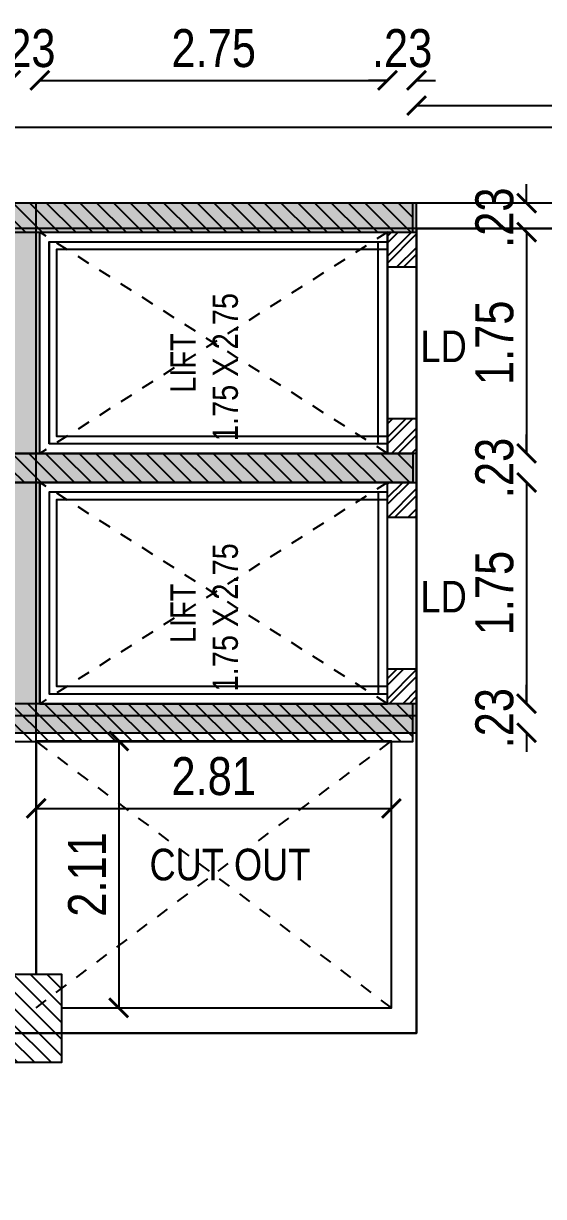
# Model space of a CAD drawing. Header units: metres. Extents: x 385023 to 385532, y 1408468 to 1408621.
# Drawn here: x 385350.39 to 385354.51, y 1408600.9 to 1408610.18 of the extents above; entities that cross this region are included whole.
import ezdxf
from ezdxf.enums import TextEntityAlignment as Align

# ---------------------------------------------------------------- set-up
doc = ezdxf.new("R2010")
doc.units = ezdxf.units.M
doc.header["$MEASUREMENT"] = 0
doc.linetypes.add('DASHDOT', pattern=[1, 0.5, -0.25, 0, -0.25])
doc.linetypes.add('DASHED', pattern=[0.75, 0.5, -0.25])
for name, color, linetype in [('BLK_1_FLR_1_AC_ROOM_1', 7, 'Continuous'), ('BLK_1_FLR_1_BLT_UP_AREA', 7, 'Continuous'), ('BLK_1_FLR_1_CARPET_AREA', 7, 'Continuous'), ('S-COLUMN', 6, 'Continuous'), ('S-COLUMN HATCH', 8, 'Continuous')]:
    doc.layers.add(name, color=color, linetype=linetype)
for name, color, linetype, lineweight in [('BLK_1_FLR_1_LIFT_3', 7, 'Continuous', 25), ('BLK_1_FLR_1_LIFT_4', 7, 'Continuous', 25), ('BLK_1_FLR_1_ROOF_AREA', 7, 'Continuous', 25)]:
    doc.layers.add(name, color=color, linetype=linetype, lineweight=lineweight)
doc.styles.add('AR', font='ARIALN.TTF')
doc.styles.add('RIA-AP', font='ARIALN.TTF')
doc.dimstyles.new('RIA-AP', dxfattribs={"dimtxt": 0.3, "dimasz": 0.15, "dimexe": 0, "dimexo": 1, "dimgap": 0.1, "dimtad": 1, "dimzin": 4, "dimdsep": 46, "dimtxsty": 'RIA-AP', "dimblk": 'ARCHTICK', "dimcen": 0.09, "dimse1": 1, "dimse2": 1, "dimclrd": 8, "dimclre": 8, "dimclrt": 4, "dimazin": 0, "dimtfac": 1, "dimtix": 1, "dimtofl": 0, "dimtmove": 2, "dimatfit": 3, "dimfxl": 0, "dimtolj": 1, "dimtzin": 0, "dimarcsym": 0})
pattern_1 = [(135, (375052.11474, 1409514.67969), (-0.06629126074, -0.06629126074), [])]

# ---------------------------------------------------------------- blocks, each defined once
blk = doc.blocks.new('grid')
at = {"layer": 'S-COLUMN HATCH'}
h = blk.add_hatch(dxfattribs=at)
h.set_pattern_fill('ANSI31', color=256, scale=0.75, angle=90, style=0)
h.set_pattern_definition(pattern_1)
h.paths.add_polyline_path([(391788.9375, 1408577.8235), (391788.9375, 1408578.0535), (391792.1175, 1408578.0535), (391792.1175, 1408577.8235)])
h = blk.add_hatch(dxfattribs=at)
h.set_pattern_fill('ANSI31', color=256, scale=0.75, angle=90, style=0)
h.set_pattern_definition(pattern_1)
h.paths.add_polyline_path([(391788.9375, 1408576.0735), (391788.9375, 1408575.8435), (391792.1175, 1408575.8435), (391792.1175, 1408576.0735)])
h = blk.add_hatch(dxfattribs=at)
h.set_pattern_fill('ANSI31', color=256, scale=0.75, angle=90, style=0)
h.set_pattern_definition(pattern_1)
h.paths.add_polyline_path([(391788.9375, 1408573.7935), (391788.9375, 1408574.0935), (391792.1175, 1408574.0935), (391792.1175, 1408573.7935)])
h = blk.add_hatch(dxfattribs=at)
h.set_pattern_fill('ANSI31', color=256, scale=0.75, angle=90, style=0)
h.set_pattern_definition(pattern_1)
h.paths.add_polyline_path([(391788.9375, 1408571.9535), (391788.9375, 1408571.2535), (391789.3375, 1408571.2535), (391789.3375, 1408571.9535)])
at = {"layer": 'S-COLUMN', "ltscale": 5, "elevation": -63.957}
for points in [[(391788.9375, 1408578.0535), (391788.9375, 1408577.8235), (391792.1175, 1408577.8235), (391792.1175, 1408578.0535)], [(391788.9375, 1408575.8435), (391788.9375, 1408576.0735), (391792.1175, 1408576.0735), (391792.1175, 1408575.8435)], [(391788.9375, 1408574.0935), (391788.9375, 1408573.7935), (391792.1175, 1408573.7935), (391792.1175, 1408574.0935)]]:
    blk.add_lwpolyline(points, close=True, dxfattribs=at)
at = {"layer": 'S-COLUMN', "ltscale": 5}
blk.add_lwpolyline([(391788.9375, 1408571.9535), (391789.3375, 1408571.9535), (391789.3375, 1408571.2535), (391788.9375, 1408571.2535)], close=True, dxfattribs=at)
blk = doc.blocks.new('A$C03BE6129')
at = {"lineweight": 9}
h = blk.add_hatch(dxfattribs=at)
h.set_pattern_fill('AR-CONC', color=8, scale=0.01, style=0)
h.paths.add_polyline_path([(0.23, 2.98), (1.98, 2.98), (1.98, 0), (2.21, 0), (2.21, 3.21), (0, 3.21), (0, 0), (0.23, 0)])
at = {"ltscale": 300}
h = blk.add_hatch(dxfattribs=at)
h.set_pattern_fill('ANSI32', color=8, scale=0.3, angle=270, style=0)
h.set_pattern_definition([(315, (1585196.33645, -687932.10369), (0.0795495128835, 0.0795495128835), []), (315, (1585196.33645, -687932.15672), (0.0795495128835, 0.0795495128835), [])])
h.paths.add_polyline_path([(1.98, 0.23), (1.705, 0.23), (1.705, 0), (1.98, 0)])
h.paths.add_polyline_path([(0.505, 0), (0.505, 0.23), (0.23, 0.23), (0.23, 0)])
at = {"linetype": 'Continuous'}
for p, q in [((0.23, 0.23), (0.505, 0.23)), ((0.505, 0.23), (0.505, 0)), ((1.705, 0.23), (1.98, 0.23)), ((1.705, 0.23), (1.705, 0)), ((0.23, 0), (0.505, 0)), ((1.705, 0), (1.98, 0))]:
    blk.add_line(p, q, dxfattribs=at)
for p, q in [((0.23, 0), (0, 0)), ((0.505, 0), (1.705, 0))]:
    blk.add_line(p, q)
blk.add_lwpolyline([(0.23, 0), (0.23, 2.98), (1.98, 2.98), (1.98, 0), (2.21, 0), (2.21, 3.21), (0, 3.21), (0, 0)], close=True, dxfattribs=at)
for points in [[(0.305, 0.23), (0.305, 2.905), (1.905, 2.905), (1.905, 0.23)], [(0.365, 0.23), (0.365, 2.845), (1.845, 2.845), (1.845, 0.23)]]:
    blk.add_lwpolyline(points)
blk.add_lwpolyline([(0.505, 0.23), (1.705, 0.23)], dxfattribs=at)
at = {"color": 3, "lineweight": 0, "ltscale": 300, "insert": (0.3271, 1.9472), "char_height": 0.2, "width": 2.833952, "attachment_point": 1, "style": 'AR'}
blk.add_mtext('      LIFT\\P1.75 X 2.75', dxfattribs=at)
blk = doc.blocks.new('A$C448E26E6')
at = {"color": 8, "linetype": 'DASHDOT', "elevation": -2771513.5}
for points in [[(2980, 2210), (230, 3960)], [(2980, 3960), (230, 2210)], [(2981.2, 230), (231.2, 1980)], [(2981.2, 1980), (231.2, 230)]]:
    blk.add_lwpolyline(points, dxfattribs=at)
at = {"color": 3, "elevation": -2771513.5}
for points in [[(305, 2285), (305, 3885), (2905, 3885), (2905, 2285)], [(306.2, 305), (306.2, 1905), (2906.2, 1905), (2906.2, 305)]]:
    blk.add_lwpolyline(points, close=True, dxfattribs=at)
at = {"xscale": 1000, "yscale": 1000, "zscale": 1000, "rotation": 90}
for p in [(3211.2, 1980, -2771513.5), (3211.2, 0, -2771513.5)]:
    blk.add_blockref('A$C03BE6129', p, dxfattribs=at)
blk = doc.blocks.new('_ArchTick')
at = {"color": 0, "linetype": 'ByBlock', "const_width": 0.15}
blk.add_lwpolyline([(-0.5, -0.5), (0.5, 0.5)], dxfattribs=at)
blk = doc.blocks.new('*D264')
at = {"color": 8, "lineweight": -2}
for p, q in [((385350.2922, 1408609.7336), (385350.1422, 1408609.7336)), ((385350.5222, 1408609.7336), (385350.6722, 1408609.7336))]:
    blk.add_line(p, q, dxfattribs=at)
at = {"layer": 'Defpoints', "color": 0}
for p in [(385350.5222, 1408609.7336), (385350.2922, 1408608.7622, -62.1565), (385350.5222, 1408608.5322, -62.1565)]:
    blk.add_point(p, dxfattribs=at)
at = {"color": 8, "lineweight": -2, "xscale": 0.15, "yscale": 0.15, "zscale": 0.15}
blk.add_blockref('_ArchTick', (385350.2922, 1408609.7336), dxfattribs=at)
at = {"color": 8, "lineweight": -2, "xscale": 0.15, "yscale": 0.15, "zscale": 0.15, "rotation": 180}
blk.add_blockref('_ArchTick', (385350.5222, 1408609.7336), dxfattribs=at)
at = {"color": 4, "insert": (385350.4072, 1408609.9868), "char_height": 0.3, "attachment_point": 5, "style": 'RIA-AP'}
blk.add_mtext('\\A1;.23', dxfattribs=at)
blk = doc.blocks.new('*D265')
at = {"color": 8, "lineweight": -2}
blk.add_line((385350.5222, 1408609.7336), (385353.2722, 1408609.7336), dxfattribs=at)
at = {"layer": 'Defpoints', "color": 0}
for p in [(385353.2722, 1408609.7336), (385350.5222, 1408608.5322, -62.1565), (385353.2722, 1408608.533, -62.1565)]:
    blk.add_point(p, dxfattribs=at)
at = {"color": 8, "lineweight": -2, "xscale": 0.15, "yscale": 0.15, "zscale": 0.15, "rotation": 180}
blk.add_blockref('_ArchTick', (385350.5222, 1408609.7336), dxfattribs=at)
at = {"color": 8, "lineweight": -2, "xscale": 0.15, "yscale": 0.15, "zscale": 0.15}
blk.add_blockref('_ArchTick', (385353.2722, 1408609.7336), dxfattribs=at)
at = {"color": 4, "insert": (385351.8972, 1408609.9868), "char_height": 0.3, "attachment_point": 5, "style": 'RIA-AP'}
blk.add_mtext('\\A1;2.75', dxfattribs=at)
blk = doc.blocks.new('*D266')
at = {"color": 8, "lineweight": -2}
for p, q in [((385353.2722, 1408609.7336), (385353.1222, 1408609.7336)), ((385353.5022, 1408609.7336), (385353.6522, 1408609.7336))]:
    blk.add_line(p, q, dxfattribs=at)
at = {"layer": 'Defpoints', "color": 0}
for p in [(385353.5022, 1408609.7336), (385353.5022, 1408608.7622, -62.1565), (385353.2722, 1408608.533, -62.1565)]:
    blk.add_point(p, dxfattribs=at)
at = {"color": 8, "lineweight": -2, "xscale": 0.15, "yscale": 0.15, "zscale": 0.15}
blk.add_blockref('_ArchTick', (385353.2722, 1408609.7336), dxfattribs=at)
at = {"color": 8, "lineweight": -2, "xscale": 0.15, "yscale": 0.15, "zscale": 0.15, "rotation": 180}
blk.add_blockref('_ArchTick', (385353.5022, 1408609.7336), dxfattribs=at)
at = {"color": 4, "insert": (385353.3872, 1408609.9868), "char_height": 0.3, "attachment_point": 5, "style": 'RIA-AP'}
blk.add_mtext('\\A1;.23', dxfattribs=at)
blk = doc.blocks.new('*D267')
at = {"color": 8, "lineweight": -2}
blk.add_line((385353.5022, 1408609.5336), (385358.7281, 1408609.5336), dxfattribs=at)
at = {"layer": 'Defpoints', "color": 0}
for p in [(385358.7281, 1408609.5336), (385353.5022, 1408608.7622, -62.1565), (385358.7281, 1408608.5622)]:
    blk.add_point(p, dxfattribs=at)
at = {"color": 8, "lineweight": -2, "xscale": 0.15, "yscale": 0.15, "zscale": 0.15, "rotation": 180}
blk.add_blockref('_ArchTick', (385353.5022, 1408609.5336), dxfattribs=at)
at = {"color": 8, "lineweight": -2, "xscale": 0.15, "yscale": 0.15, "zscale": 0.15}
blk.add_blockref('_ArchTick', (385358.7281, 1408609.5336), dxfattribs=at)
at = {"color": 4, "insert": (385356.1151, 1408609.7868), "char_height": 0.3, "attachment_point": 5, "style": 'RIA-AP'}
blk.add_mtext('\\A1;5.23', dxfattribs=at)
blk = doc.blocks.new('*D323')
at = {"color": 8, "lineweight": -2}
for p, q in [((385354.372, 1408608.7622), (385354.372, 1408608.9122)), ((385354.372, 1408608.5322), (385354.372, 1408608.3822))]:
    blk.add_line(p, q, dxfattribs=at)
at = {"layer": 'Defpoints', "color": 0}
for p in [(385353.5022, 1408608.7622, -62.1565), (385353.5022, 1408608.5322, -62.1565), (385354.372, 1408608.5322)]:
    blk.add_point(p, dxfattribs=at)
at = {"color": 8, "lineweight": -2, "xscale": 0.15, "yscale": 0.15, "zscale": 0.15}
for p, rotation in [((385354.372, 1408608.7622), 270), ((385354.372, 1408608.5322), 90)]:
    blk.add_blockref('_ArchTick', p, dxfattribs=dict(at, rotation=rotation))
at = {"color": 4, "insert": (385354.1189, 1408608.6472), "char_height": 0.3, "attachment_point": 5, "rotation": 90, "style": 'RIA-AP'}
blk.add_mtext('\\A1;.23', dxfattribs=at)
blk = doc.blocks.new('*D324')
at = {"color": 8, "lineweight": -2}
blk.add_line((385354.372, 1408608.5322), (385354.372, 1408606.7822), dxfattribs=at)
at = {"layer": 'Defpoints', "color": 0}
for p in [(385353.5022, 1408608.5322, -62.1565), (385353.5022, 1408606.7822, -62.1565), (385354.372, 1408606.7822)]:
    blk.add_point(p, dxfattribs=at)
at = {"color": 8, "lineweight": -2, "xscale": 0.15, "yscale": 0.15, "zscale": 0.15}
for p, rotation in [((385354.372, 1408608.5322), 90), ((385354.372, 1408606.7822), 270)]:
    blk.add_blockref('_ArchTick', p, dxfattribs=dict(at, rotation=rotation))
at = {"color": 4, "insert": (385354.1189, 1408607.6572), "char_height": 0.3, "attachment_point": 5, "rotation": 90, "style": 'RIA-AP'}
blk.add_mtext('\\A1;1.75', dxfattribs=at)
blk = doc.blocks.new('*D325')
at = {"color": 8, "lineweight": -2}
for p, q in [((385354.372, 1408606.7822), (385354.372, 1408606.9322)), ((385354.372, 1408606.5522), (385354.372, 1408606.4022))]:
    blk.add_line(p, q, dxfattribs=at)
at = {"layer": 'Defpoints', "color": 0}
for p in [(385353.5022, 1408606.7822, -62.1565), (385353.5022, 1408606.5522, -62.1565), (385354.372, 1408606.5522)]:
    blk.add_point(p, dxfattribs=at)
at = {"color": 8, "lineweight": -2, "xscale": 0.15, "yscale": 0.15, "zscale": 0.15}
for p, rotation in [((385354.372, 1408606.7822), 270), ((385354.372, 1408606.5522), 90)]:
    blk.add_blockref('_ArchTick', p, dxfattribs=dict(at, rotation=rotation))
at = {"color": 4, "insert": (385354.1189, 1408606.6672), "char_height": 0.3, "attachment_point": 5, "rotation": 90, "style": 'RIA-AP'}
blk.add_mtext('\\A1;.23', dxfattribs=at)
blk = doc.blocks.new('*D326')
at = {"color": 8, "lineweight": -2}
blk.add_line((385354.372, 1408606.5522), (385354.372, 1408604.8022), dxfattribs=at)
at = {"layer": 'Defpoints', "color": 0}
for p in [(385353.5022, 1408606.5522, -62.1565), (385353.5022, 1408604.8022, -62.1565), (385354.372, 1408604.8022)]:
    blk.add_point(p, dxfattribs=at)
at = {"color": 8, "lineweight": -2, "xscale": 0.15, "yscale": 0.15, "zscale": 0.15}
for p, rotation in [((385354.372, 1408606.5522), 90), ((385354.372, 1408604.8022), 270)]:
    blk.add_blockref('_ArchTick', p, dxfattribs=dict(at, rotation=rotation))
at = {"color": 4, "insert": (385354.1189, 1408605.6772), "char_height": 0.3, "attachment_point": 5, "rotation": 90, "style": 'RIA-AP'}
blk.add_mtext('\\A1;1.75', dxfattribs=at)
blk = doc.blocks.new('*D327')
at = {"color": 8, "lineweight": -2}
for p, q in [((385354.372, 1408604.8022), (385354.372, 1408604.9522)), ((385354.372, 1408604.5722), (385354.372, 1408604.4222))]:
    blk.add_line(p, q, dxfattribs=at)
at = {"layer": 'Defpoints', "color": 0}
for p in [(385353.5022, 1408604.8022, -62.1565), (385353.5022, 1408604.5722, -62.1565), (385354.372, 1408604.5722)]:
    blk.add_point(p, dxfattribs=at)
at = {"color": 8, "lineweight": -2, "xscale": 0.15, "yscale": 0.15, "zscale": 0.15}
for p, rotation in [((385354.372, 1408604.8022), 270), ((385354.372, 1408604.5722), 90)]:
    blk.add_blockref('_ArchTick', p, dxfattribs=dict(at, rotation=rotation))
at = {"color": 4, "insert": (385354.1189, 1408604.6872), "char_height": 0.3, "attachment_point": 5, "rotation": 90, "style": 'RIA-AP'}
blk.add_mtext('\\A1;.23', dxfattribs=at)
blk = doc.blocks.new('*D475')
at = {"color": 8, "lineweight": -2}
blk.add_line((385351.146, 1408604.5066), (385351.146, 1408602.3966), dxfattribs=at)
at = {"layer": 'Defpoints', "color": 0}
for p in [(385350.4922, 1408604.5066), (385350.4922, 1408602.3966), (385351.146, 1408602.3966)]:
    blk.add_point(p, dxfattribs=at)
at = {"color": 8, "lineweight": -2, "xscale": 0.15, "yscale": 0.15, "zscale": 0.15}
for p, rotation in [((385351.146, 1408604.5066), 90), ((385351.146, 1408602.3966), 270)]:
    blk.add_blockref('_ArchTick', p, dxfattribs=dict(at, rotation=rotation))
at = {"color": 4, "insert": (385350.8954, 1408603.4516), "char_height": 0.3, "attachment_point": 5, "rotation": 90, "style": 'RIA-AP'}
blk.add_mtext('\\A1;2.11', dxfattribs=at)
blk = doc.blocks.new('*D476')
at = {"color": 8, "lineweight": -2}
blk.add_line((385350.4922, 1408603.9741), (385353.3022, 1408603.9741), dxfattribs=at)
at = {"layer": 'Defpoints', "color": 0}
for p in [(385350.4922, 1408604.5066), (385353.3022, 1408604.5066), (385353.3022, 1408603.9741)]:
    blk.add_point(p, dxfattribs=at)
at = {"color": 8, "lineweight": -2, "xscale": 0.15, "yscale": 0.15, "zscale": 0.15, "rotation": 180}
blk.add_blockref('_ArchTick', (385350.4922, 1408603.9741), dxfattribs=at)
at = {"color": 8, "lineweight": -2, "xscale": 0.15, "yscale": 0.15, "zscale": 0.15}
blk.add_blockref('_ArchTick', (385353.3022, 1408603.9741), dxfattribs=at)
at = {"color": 4, "insert": (385351.8972, 1408604.2273), "char_height": 0.3, "attachment_point": 5, "style": 'RIA-AP'}
blk.add_mtext('\\A1;2.81', dxfattribs=at)

msp = doc.modelspace()

# ---------------------------------------------------------------- linework, layer by layer
at = {"color": 8, "linetype": 'DASHED', "ltscale": 0.05}
for p, q in [((385350.4922, 1408602.3966, 0.0252), (385353.3022, 1408604.5066, 0.0252)), ((385353.3022, 1408602.3966, 0.0252), (385350.4922, 1408604.5066, 0.0252))]:
    msp.add_line(p, q, dxfattribs=at)
at = {"color": 2, "ltscale": 0.2, "elevation": 0.0252}
msp.add_lwpolyline([(385310.3075, 1408609.3623), (385391.0075, 1408609.3623), (385391.0075, 1408561.7623), (385310.3075, 1408561.7623)], close=True, dxfattribs=at)
at = {"elevation": 0.0252}
msp.add_lwpolyline([(385310.9085, 1408562.3623), (385390.4075, 1408562.3623), (385390.4075, 1408608.7622), (385310.9085, 1408608.7622)], close=True, dxfattribs=at)
for points in [[(385350.4931, 1408602.6623), (385350.4931, 1408608.7622), (385350.2931, 1408608.7622)], [(385381.5579, 1408608.5622), (385343.3935, 1408608.5622)], [(385350.6931, 1408602.1966), (385353.5022, 1408602.1966), (385353.5022, 1408604.7066), (385350.2922, 1408604.7066), (385350.2922, 1408602.1966), (385350.2931, 1408602.1966)], [(385350.6931, 1408602.3966), (385353.3022, 1408602.3966), (385353.3022, 1408604.5066), (385350.4922, 1408604.5066), (385350.4922, 1408602.6623)]]:
    msp.add_lwpolyline(points, dxfattribs=at)
at = {"layer": 'BLK_1_FLR_1_AC_ROOM_1', "color": 2, "elevation": 0.0252}
msp.add_lwpolyline([(385311.1085, 1408576.7415), (385311.1085, 1408605.3623), (385332.436, 1408605.3623), (385332.436, 1408608.5621), (385337.2535, 1408608.5621), (385337.2535, 1408606.3822), (385343.1935, 1408606.3822), (385343.1935, 1408602.1966), (385353.5022, 1408602.1966), (385353.5022, 1408608.5622), (385366.2289, 1408608.5622), (385365.829, 1408599.0368), (385365.829, 1408567.0832), (385361.309, 1408567.0832), (385361.309, 1408562.5622), (385340.4352, 1408562.5622), (385340.4352, 1408566.0616), (385314.8094, 1408566.0616), (385314.8094, 1408576.7415)], close=True, dxfattribs=at)
at = {"layer": 'BLK_1_FLR_1_BLT_UP_AREA', "color": 13, "elevation": 0.0252}
msp.add_lwpolyline([(385310.9085, 1408562.3622), (385390.4085, 1408562.3622), (385390.4085, 1408608.7622), (385310.9085, 1408608.7622)], close=True, dxfattribs=at)
at = {"layer": 'BLK_1_FLR_1_CARPET_AREA', "color": 13, "elevation": 0.0252}
msp.add_lwpolyline([(385365.829, 1408608.5622), (385359.8781, 1408608.5622), (385359.8781, 1408607.6122), (385358.7281, 1408607.6122), (385358.7281, 1408608.1622), (385358.3281, 1408608.1622), (385358.3281, 1408608.5622), (385353.5022, 1408608.5622), (385353.5022, 1408602.1966), (385343.1935, 1408602.1966), (385343.1935, 1408606.3822), (385337.2525, 1408606.3822), (385337.2513, 1408607.6127), (385336.3035, 1408607.6122), (385336.3035, 1408608.5622), (385335.886, 1408608.5622), (385335.886, 1408608.3622), (385335.186, 1408608.3622), (385335.186, 1408608.5622), (385332.436, 1408608.5621), (385332.436, 1408606.3624), (385328.436, 1408606.3624)], dxfattribs=at)
at = {"layer": 'BLK_1_FLR_1_LIFT_3', "color": 30, "elevation": 0.0252}
msp.add_lwpolyline([(385350.5222, 1408608.5322), (385353.2709, 1408608.5322), (385353.2709, 1408606.7822), (385350.5222, 1408606.7822)], close=True, dxfattribs=at)
at = {"layer": 'BLK_1_FLR_1_LIFT_4', "color": 30, "elevation": 0.0252}
msp.add_lwpolyline([(385353.2722, 1408606.5522), (385350.5222, 1408606.5522), (385350.5222, 1408604.8022), (385353.2722, 1408604.8022)], close=True, dxfattribs=at)
at = {"layer": 'BLK_1_FLR_1_ROOF_AREA', "color": 54, "elevation": 0.0252}
msp.add_lwpolyline([(385310.9085, 1408562.3622), (385390.4085, 1408562.3622), (385390.4085, 1408608.7622), (385310.9085, 1408608.7622)], close=True, dxfattribs=at)

# ---------------------------------------------------------------- block references
at = {"color": 7}
msp.add_blockref('grid', (-6438.6444, 30.7088, 0.0252), dxfattribs=at)
at = {"color": 7, "xscale": 0.001, "yscale": 0.001, "zscale": 0.001}
msp.add_blockref('A$C448E26E6', (385350.2909, 1408604.5722, 2709.3822), dxfattribs=at)

# ---------------------------------------------------------------- texts
at = {"style": 'RIA-AP'}
for p in [(385353.7159, 1408607.5041), (385353.7159, 1408605.5241)]:
    msp.add_text('LD', height=0.25, dxfattribs=at).set_placement(p, align=Align.CENTER)
at = {"insert": (385351.3896, 1408603.6546), "char_height": 0.25, "width": 3.04892, "attachment_point": 1, "style": 'RIA-AP'}
msp.add_mtext('CUT OUT', dxfattribs=at)

# ---------------------------------------------------------------- dimensions: what is measured, and where the dimension line sits
for base, p1, p2, picture, middle in [((385350.5222, 1408609.7336, 0.0252), (385350.2922, 1408608.7622, -62.1313), (385350.5222, 1408608.5322, -62.1313), '*D264', (385350.4072, 1408609.9868, 0.0252)), ((385353.2722, 1408609.7336, 0.0252), (385350.5222, 1408608.5322, -62.1313), (385353.2722, 1408608.533, -62.1313), '*D265', (385351.8972, 1408609.9868, 0.0252)), ((385353.5022, 1408609.7336, 0.0252), (385353.2722, 1408608.533, -62.1313), (385353.5022, 1408608.7622, -62.1313), '*D266', (385353.3872, 1408609.9868, 0.0252)), ((385358.7281, 1408609.5336, 0.0252), (385353.5022, 1408608.7622, -62.1313), (385358.7281, 1408608.5622, 0.0252), '*D267', (385356.1151, 1408609.7868, 0.0252)), ((385353.3022, 1408603.9741, 0.0252), (385350.4922, 1408604.5066, 0.0252), (385353.3022, 1408604.5066, 0.0252), '*D476', (385351.8972, 1408604.2273, 0.0252))]:
    dim = msp.add_linear_dim(base=base, p1=p1, p2=p2, dimstyle='RIA-AP')
    dim.commit()
    dim.dimension.update_dxf_attribs({"geometry": picture, "text_midpoint": middle})
for base, p1, p2, picture, middle in [((385354.372, 1408608.5322, 0.0252), (385353.5022, 1408608.7622, -62.1313), (385353.5022, 1408608.5322, -62.1313), '*D323', (385354.1189, 1408608.6472, 0.0252)), ((385354.372, 1408606.7822, 0.0252), (385353.5022, 1408608.5322, -62.1313), (385353.5022, 1408606.7822, -62.1313), '*D324', (385354.1189, 1408607.6572, 0.0252)), ((385354.372, 1408606.5522, 0.0252), (385353.5022, 1408606.7822, -62.1313), (385353.5022, 1408606.5522, -62.1313), '*D325', (385354.1189, 1408606.6672, 0.0252)), ((385354.372, 1408604.8022, 0.0252), (385353.5022, 1408606.5522, -62.1313), (385353.5022, 1408604.8022, -62.1313), '*D326', (385354.1189, 1408605.6772, 0.0252)), ((385354.372, 1408604.5722, 0.0252), (385353.5022, 1408604.8022, -62.1313), (385353.5022, 1408604.5722, -62.1313), '*D327', (385354.1189, 1408604.6872, 0.0252)), ((385351.146, 1408602.3966, 0.0252), (385350.4922, 1408604.5066, 0.0252), (385350.4922, 1408602.3966, 0.0252), '*D475', (385350.8954, 1408603.4516, 0.0252))]:
    dim = msp.add_linear_dim(base=base, p1=p1, p2=p2, angle=90, dimstyle='RIA-AP')
    dim.commit()
    dim.dimension.update_dxf_attribs({"geometry": picture, "text_midpoint": middle})

doc.saveas('drawing.dxf')
